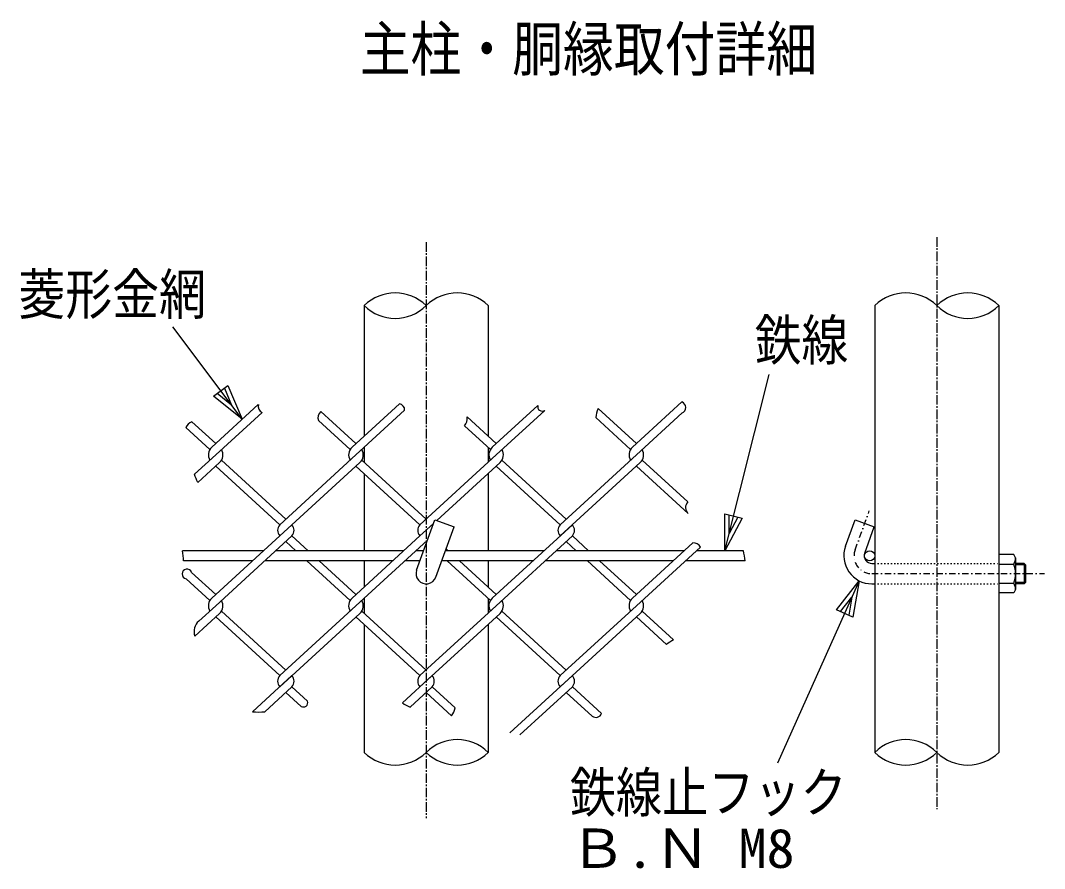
# Model space of a CAD drawing. Units: millimetres, scale not verified. Extents: x -2950 to 2950, y -2100 to 2100.
# Drawn here: x 978 to 1780, y 549 to 1214 of the extents above; entities that cross this region are included whole.
import ezdxf
from ezdxf.enums import TextEntityAlignment as Align

# ---------------------------------------------------------------- set-up
doc = ezdxf.new("R2010")
doc.units = ezdxf.units.MM
doc.header["$LTSCALE"] = 10
for name, pattern in [('USER1', [1.125, 0.75, -0.125, 0.125, -0.125]), ('USER2', [0.26, 0.01, -0.25]), ('USER3', [1.01, 0.5, -0.25, 0.01, -0.25])]:
    doc.linetypes.add(name, pattern=pattern)
doc.layers.add('0-1_1', color=7, linetype='Continuous', lineweight=25)
doc.layers.add('0-2_0', color=7, linetype='Continuous', lineweight=25)
doc.styles.add('ＭＳ ゴシック', font='')
doc.styles.get('ＭＳ ゴシック').set_extended_font_data('MS Gothic')

# ---------------------------------------------------------------- blocks, each defined once
blk = doc.blocks.new('C68')
at = {"layer": '0-1_1', "color": 4}
blk.add_line((9389.4, 17140.2), (9735.3, 18521.2), dxfattribs=at)
blk.add_lwpolyline([(9525.3, 17394.8), (9389.4, 17140.2), (9389.5, 17428.8)], close=True, dxfattribs=at)
blk.add_lwpolyline([(9491.3, 17403.3), (9423.4, 17276), (9423.4, 17420.3)], dxfattribs=at)
blk = doc.blocks.new('C69')
at = {"layer": '0-1_1', "color": 4}
blk.add_line((10442.3, 16903.6), (9800.7, 15475.5), dxfattribs=at)
blk.add_lwpolyline([(10263.7, 16676.9), (10442.3, 16903.6), (10391.4, 16619.5)], close=True, dxfattribs=at)
blk.add_lwpolyline([(10295.6, 16662.5), (10384.9, 16775.9), (10359.5, 16633.9)], dxfattribs=at)
blk = doc.blocks.new('C72')
at = {"layer": '0-1_1', "color": 4}
blk.add_line((22168.3, 18875.2), (21625.2, 19599.4), dxfattribs=at)
blk.add_lwpolyline([(22056.3, 19141.2), (22168.3, 18875.2), (21944.3, 19057.2)], close=True, dxfattribs=at)
blk.add_lwpolyline([(22028.3, 19120.2), (22084.3, 18987.2), (21972.3, 19078.2)], dxfattribs=at)

msp = doc.modelspace()

# ---------------------------------------------------------------- linework, layer by layer
at = {"layer": '0-1_1', "color": 4, "linetype": 'USER1'}
for p, q in [((1696.06, 1044.01), (1696.06, 595.9)), ((1296.06, 1040.1), (1296.06, 588.76))]:
    msp.add_line(p, q, dxfattribs=at)
at = {"layer": '0-1_1'}
for p, q in [((1247.46, 990.34), (1247.46, 888.1)), ((1344.66, 990.34), (1344.66, 887.89)), ((1647.46, 990.34), (1647.46, 640.34)), ((1744.66, 990.34), (1744.66, 640.34)), ((1457.64, 879.38), (1496.35, 914.85)), ((1128.1, 879.38), (1164.56, 912.79)), ((1131.17, 873.41), (1167.52, 906.71)), ((1241.02, 882.2), (1213.61, 907.32)), ((1237.95, 879.38), (1275.07, 913.4)), ((1241.02, 873.41), (1279.16, 908.36)), ((1347.79, 879.38), (1383.51, 912.11)), ((1350.87, 873.41), (1388.95, 908.31)), ((1460.72, 882.2), (1430.78, 909.64)), ((1131.17, 882.2), (1112.51, 899.3)), ((1236.47, 877.58), (1211.77, 900.22)), ((1350.87, 882.2), (1328.04, 903.12)), ((1456.17, 877.58), (1428.88, 902.58)), ((1460.72, 873.41), (1496.54, 906.24)), ((1126.63, 877.58), (1107.86, 894.78)), ((1346.32, 877.58), (1325.94, 896.25)), ((1247.46, 879.31), (1247.46, 867.51)), ((1344.66, 879.1), (1344.66, 867.72)), ((1131.17, 873.41), (1114.54, 858.17)), ((1134.25, 867.44), (1117.05, 851.68)), ((1135.72, 869.25), (1186.1, 823.08)), ((1241.02, 873.41), (1181.3, 818.69)), ((1244.1, 867.44), (1181.32, 809.92)), ((1245.57, 869.25), (1295.94, 823.08)), ((1350.87, 873.41), (1291.15, 818.69)), ((1353.94, 867.44), (1304.37, 822.01)), ((1355.42, 869.25), (1405.79, 823.08)), ((1460.72, 873.41), (1401, 818.69)), ((1463.79, 867.44), (1401.02, 809.92)), ((1465.26, 869.25), (1500.96, 836.53)), ((1131.17, 864.62), (1181.3, 818.69)), ((1241.02, 864.62), (1291.15, 818.69)), ((1247.46, 858.72), (1247.46, 798.34)), ((1344.66, 858.93), (1344.66, 798.34)), ((1350.87, 864.62), (1401, 818.69)), ((1460.72, 864.62), (1501.3, 827.44)), ((1128.1, 761.15), (1190.87, 818.67)), ((1301.89, 819.74), (1291.17, 809.92)), ((1347.79, 761.15), (1410.57, 818.67)), ((1303.58, 777.6), (1317.94, 817.07)), ((1639.57, 796.39), (1647.06, 816.96)), ((1131.17, 755.18), (1190.89, 809.9)), ((1193.92, 798.34), (1186.1, 805.51)), ((1203.51, 798.34), (1190.89, 809.9)), ((1237.95, 761.15), (1291.17, 809.92)), ((1241.02, 755.18), (1297.09, 806.55)), ((1350.87, 755.18), (1410.59, 809.9)), ((1413.61, 798.34), (1405.79, 805.51)), ((1423.2, 798.34), (1410.59, 809.9)), ((1457.64, 761.15), (1505.03, 804.57)), ((1168.68, 798.34), (1105.26, 798.34)), ((1278.53, 798.34), (1178.28, 798.34)), ((1294.1, 798.34), (1288.12, 798.34)), ((1388.38, 798.34), (1311.12, 798.34)), ((1313.36, 798.34), (1311.68, 799.87)), ((1498.23, 798.34), (1397.97, 798.34)), ((1460.72, 755.18), (1510.94, 801.2)), ((1544.6, 798.34), (1507.82, 798.34)), ((1756.5, 795.34), (1744.66, 795.34)), ((1744.66, 795.34), (1744.66, 765.34)), ((1757.66, 792.84), (1756.5, 795.34)), ((1159.95, 790.34), (1106.06, 790.34)), ((1269.8, 790.34), (1169.55, 790.34)), ((1236.47, 759.34), (1202.65, 790.34)), ((1241.02, 763.97), (1212.24, 790.34)), ((1247.46, 790.34), (1247.46, 769.87)), ((1291.19, 790.34), (1279.39, 790.34)), ((1379.65, 790.34), (1308.21, 790.34)), ((1346.32, 759.34), (1312.5, 790.34)), ((1350.87, 763.97), (1322.09, 790.34)), ((1344.66, 790.34), (1344.66, 769.66)), ((1489.5, 790.34), (1389.24, 790.34)), ((1456.17, 759.34), (1422.34, 790.34)), ((1460.72, 763.97), (1431.93, 790.34)), ((1546.06, 790.34), (1499.09, 790.34)), ((1645.21, 788.34), (1647.46, 788.34)), ((1744.66, 787.83), (1756.5, 787.83)), ((1764.46, 788.34), (1757.66, 788.34)), ((1765.66, 787.14), (1764.46, 788.34)), ((1764.46, 788.34), (1764.46, 772.34)), ((1765.66, 787.14), (1765.66, 773.54)), ((1131.17, 763.97), (1112.28, 781.28)), ((1126.63, 759.34), (1108.04, 776.38)), ((1645.21, 772.34), (1647.46, 772.34)), ((1744.66, 772.84), (1756.5, 772.84)), ((1764.46, 772.34), (1757.66, 772.34)), ((1765.66, 773.54), (1764.46, 772.34)), ((1131.17, 755.18), (1117.98, 743.09)), ((1241.02, 755.18), (1181.3, 700.45)), ((1247.46, 761.08), (1247.46, 749.28)), ((1350.87, 755.18), (1291.15, 700.45)), ((1344.66, 760.87), (1344.66, 749.49)), ((1460.72, 755.18), (1401, 700.45)), ((1134.25, 749.21), (1114.91, 731.48)), ((1131.17, 746.39), (1181.3, 700.45)), ((1135.72, 751.01), (1186.1, 704.85)), ((1244.1, 749.21), (1181.32, 691.68)), ((1241.02, 746.39), (1291.15, 700.45)), ((1245.57, 751.01), (1295.94, 704.85)), ((1353.94, 749.21), (1291.17, 691.68)), ((1350.87, 746.39), (1401, 700.45)), ((1355.42, 751.01), (1405.79, 704.85)), ((1463.79, 749.21), (1401.02, 691.68)), ((1460.72, 746.39), (1484.18, 724.88)), ((1465.26, 751.01), (1489.85, 728.48)), ((1247.46, 740.49), (1247.46, 640.34)), ((1344.66, 740.7), (1344.66, 640.34)), ((1160.04, 672.19), (1190.87, 700.44)), ((1277.5, 679.16), (1300.72, 700.44)), ((1361.7, 655.66), (1410.57, 700.44)), ((1169.62, 672.18), (1190.89, 691.67)), ((1203.18, 680.41), (1190.89, 691.67)), ((1283.41, 675.78), (1300.74, 691.67)), ((1318.77, 675.14), (1300.74, 691.67)), ((1369.5, 654.02), (1410.59, 691.67)), ((1433.52, 670.66), (1410.59, 691.67)), ((1198.07, 676.3), (1186.1, 687.27)), ((1315.81, 669.06), (1295.94, 687.27)), ((1426.15, 668.62), (1405.79, 687.27))]:
    msp.add_line(p, q, dxfattribs=at)
at = {"layer": '0-1_1', "color": 4, "linetype": 'USER3'}
for p, q in [((1632.06, 799.13), (1643.17, 829.66)), ((1645.21, 780.34), (1780.44, 780.34))]:
    msp.add_line(p, q, dxfattribs=at)
at = {"layer": '0-1_1', "linetype": 'USER2'}
for p, q in [((1647.46, 788.34), (1744.66, 788.34)), ((1647.46, 772.34), (1744.66, 772.34))]:
    msp.add_line(p, q, dxfattribs=at)
at = {"layer": '0-1_1', "color": 4}
for p, q in [((1765.66, 787.14), (1757.66, 787.14)), ((1765.66, 773.54), (1757.66, 773.54))]:
    msp.add_line(p, q, dxfattribs=at)
at = {"layer": '0-1_1'}
for points in [[(1288.54, 783.08), (1302.91, 822.54), (1317.94, 817.07)], [(1624.54, 801.86), (1632.02, 822.43), (1647.06, 816.96)], [(1757.66, 792.84), (1757.66, 767.84), (1756.5, 765.34), (1744.66, 765.34)]]:
    msp.add_lwpolyline(points, dxfattribs=at)
msp.add_circle((1643.46, 794.34), 4, dxfattribs=at)
at = {"layer": '0-1_1', "color": 4}
for centre, radius, start, end in [((1271.76, 965.81), 34.52, 45.26329, 134.73663), ((1320.36, 965.81), 34.52, 45.26329, 134.73663), ((1671.76, 965.81), 34.52, 45.26329, 134.73663), ((1720.36, 965.81), 34.52, 45.26329, 134.73663), ((1271.76, 1014.86), 34.52, 225.26355, 314.73669), ((1720.36, 1014.86), 34.52, 225.26337, 314.73669), ((1494.77, 910.51), 4.62, 292.60126, 69.99497), ((1169.92, 911.64), 5.48, 167.87253, 243.97788), ((1217.1, 902.62), 5.85, 126.60717, 204.21182), ((1274.43, 908.7), 4.74, 355.8866, 82.28421), ((1386.96, 911.26), 3.56, 166.11601, 304.07837), ((1450.61, 900.52), 21.82, 155.31758, 174.58073), ((1114.74, 892.35), 7.3, 107.75444, 160.57173), ((1320.51, 901.67), 7.67, 315.0863, 10.91983), ((710.59, 697.94), 434.57, 20.7187, 21.63587), ((1505.64, 832.15), 6.41, 136.88495, 227.33714), ((1504.88, 797.44), 7.14, 31.85026, 88.81895), ((990.11, 782.82), 116.19, 3.71096, 7.67615), ((1218.19, 734.64), 332.57, 9.64231, 11.04335), ((1108.64, 780.14), 3.81, 17.28237, 260.90268), ((1124.2, 735.23), 10.03, 128.34595, 201.94916), ((1511.09, 688.77), 45.03, 118.14438, 126.69124), ((1199.77, 679.41), 3.55, 241.29324, 16.34576), ((1292.06, 697.74), 23.61, 231.91876, 248.48406), ((1304.77, 678.19), 14.33, 320.42987, 347.72482), ((1164.88, 715.75), 43.83, 263.66666, 276.21576), ((1428.99, 672.67), 4.95, 234.8794, 336.00775), ((1320.36, 615.81), 34.52, 45.26356, 134.73663), ((1671.76, 615.81), 34.52, 45.26329, 134.73663), ((1271.76, 664.86), 34.52, 225.26337, 314.73669), ((1320.36, 664.86), 34.52, 225.26337, 314.73669), ((1671.76, 664.86), 34.52, 225.26364, 314.73679), ((1720.36, 664.86), 34.52, 225.26364, 314.73679)]:
    msp.add_arc(centre, radius, start, end, dxfattribs=at)
at = {"layer": '0-1_1'}
for centre, radius, start, end in [((1133.57, 873.41), 8.1, 132.49985, 210.96317), ((1128.78, 873.41), 8.1, 312.49994, 30.96311), ((1243.42, 873.41), 8.1, 132.49965, 210.96317), ((1238.62, 873.41), 8.1, 312.50012, 30.96311), ((1353.27, 873.41), 8.1, 132.49965, 210.96317), ((1348.47, 873.41), 8.1, 312.50012, 30.96311), ((1463.11, 873.41), 8.1, 132.49965, 210.96317), ((1458.32, 873.41), 8.1, 312.50012, 30.96311), ((1186.1, 814.29), 6.48, 137.49927, 222.4995), ((1186.1, 814.29), 6.48, 317.50058, 42.50064), ((1295.94, 814.29), 6.48, 137.49927, 222.49973), ((1295.94, 814.29), 6.48, 34.95305, 42.50065), ((1405.79, 814.29), 6.48, 137.49927, 222.49973), ((1405.79, 814.29), 6.48, 317.50034, 42.50064), ((1645.21, 794.34), 22, 160.00006, 270), ((1645.21, 794.34), 6, 159.99977, 270), ((1746.23, 792.84), 11.43, 334.02042, 0), ((1732.76, 780.34), 24.9, 342.48389, 17.51721), ((1296.06, 780.34), 8, 159.99965, 339.99972), ((1746.23, 767.84), 11.43, 0, 25.97959), ((1133.57, 755.18), 8.1, 132.49985, 210.96317), ((1128.78, 755.18), 8.1, 312.49994, 30.96311), ((1243.42, 755.18), 8.1, 132.49965, 210.96317), ((1238.62, 755.18), 8.1, 312.50012, 30.96311), ((1353.27, 755.18), 8.1, 132.49965, 210.96317), ((1348.47, 755.18), 8.1, 312.50012, 30.96311), ((1463.11, 755.18), 8.1, 132.49965, 210.96317), ((1458.32, 755.18), 8.1, 312.50012, 30.96311), ((1186.1, 696.06), 6.48, 137.49927, 222.4995), ((1186.1, 696.06), 6.48, 317.50058, 42.50064), ((1295.94, 696.06), 6.48, 137.49927, 222.49973), ((1295.94, 696.06), 6.48, 317.50034, 42.50064), ((1405.79, 696.06), 6.48, 137.49927, 222.49973), ((1405.79, 696.06), 6.48, 317.50034, 42.50064)]:
    msp.add_arc(centre, radius, start, end, dxfattribs=at)
at = {"layer": '0-1_1', "color": 4, "linetype": 'USER3'}
msp.add_arc((1645.21, 794.34), 14, 160.00006, 270, dxfattribs=at)

# ---------------------------------------------------------------- block references
at = {"layer": '0-2_0', "xscale": 0.1, "yscale": 0.1}
for name, p in [('C72', (-1064.86, -986.26)), ('C68', (591.1, -915.68)), ('C69', (591.1, -915.68))]:
    msp.add_blockref(name, p, dxfattribs=at)

# ---------------------------------------------------------------- texts
at = {"layer": '0-1_1', "color": 4, "style": 'ＭＳ ゴシック'}
for s, height, width, p in [('主柱・胴縁取付詳細', 34.34, 0.85, (1243.96, 1164.03)), ('菱形金網', 31.7, 0.85, (976.58, 973.93)), ('鉄線', 31.6, 0.85, (1553.44, 938.11)), ('鉄線止フック', 31.18, 0.85, (1408.56, 584.04)), ('Ｂ.Ｎ M8', 30.78, 1.05, (1408.56, 540.58))]:
    msp.add_text(s, height=height, dxfattribs=dict(at, width=width)).set_placement(p, align=Align.BOTTOM_LEFT)

doc.saveas('drawing.dxf')
